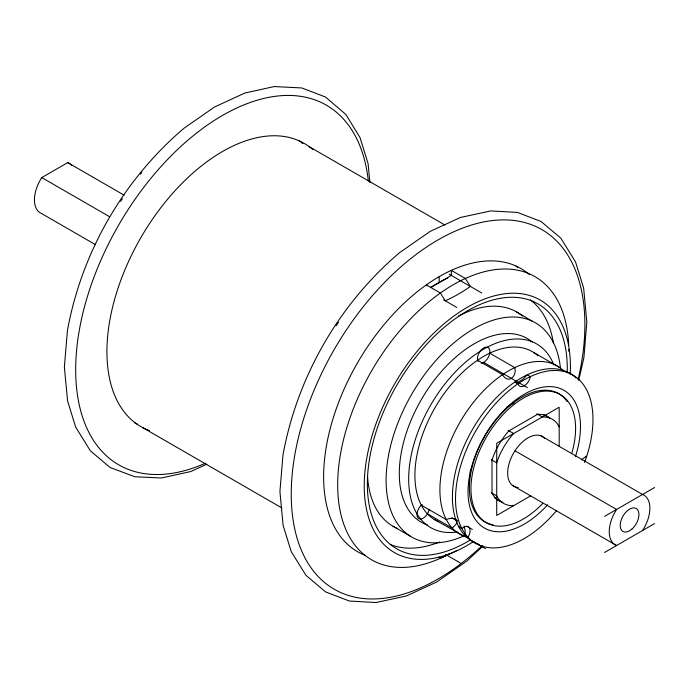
<?xml version="1.0" encoding="UTF-8"?>
<svg xmlns="http://www.w3.org/2000/svg" width="689" height="689" viewBox="0 0 689 689"><rect width="100%" height="100%" fill="white"/><g stroke="black" fill="none" stroke-linecap="round" stroke-linejoin="round"><path stroke-width="1.03" d="M583.893 357.763L586.821 321.97L583.643 288.097L575.522 261.906L560.768 238.101L541.054 221.479L517.396 212.41L490.757 210.92L460.441 217.457L430.074 231.435L399.517 252.717C338.979 304.168 297.088 376.969 282.964 455.145L279.923 491.507L283.119 525.406L291.24 551.605L305.959 575.332L325.69 591.963L349.332 601.032L376.039 602.53L406.364 595.976L436.705 581.99L466.815 561.087L482.851 546.222M514.864 382.739L515.028 381.87L518.154 383.67A8.836 5.099 -60 0 0 524.251 385.806A8.836 5.099 -60 0 0 530.358 376.625L527.231 374.825L523.123 379.114L516.362 383.308M578.665 380.345L583.772 358.34M459.201 525.965L458.796 526.801L461.923 528.601A8.836 5.099 -60 0 1 469.218 527.653A8.836 5.099 -60 0 1 468.02 537.282L467.237 536.826M95.582 244.716L41.779 213.659A28.714 16.579 -60 0 1 41.779 177.581L67.729 162.604L124.132 195.168M430.384 287.537L451.329 275.445L451.329 270.364L465.385 278.477L470.303 286.4A140.9 81.354 0 0 1 445.223 300.774L440.392 292.997L426.336 284.884L426.336 285.823M508.956 430.823L537.592 414.287A48.626 28.077 -60 0 1 550.158 418.395M530.719 495.813L496.717 515.441L496.717 443.294L559.201 407.225L559.201 446.481M604.563 516.38L654.55 487.528M604.563 552.457L654.55 523.597M206.864 464.153L190.81 471.526L161.476 477.985L134.829 476.754L110.145 467.521L90.405 450.882L75.695 427.154L67.574 400.955L64.37 367.065L67.41 330.694C81.535 252.518 123.434 179.717 183.972 128.275L214.529 106.984L244.896 93.015L274.231 86.556L301.842 87.959L325.501 97.028L345.887 114.477L359.968 137.456L368.09 163.655L369.898 182.619M434.148 519.377L464.903 536.645M439.031 557.082L440.796 558.09L446.997 555.265A139.505 80.544 0 0 0 457.1 550.296M309.275 146.705L444.87 224.993M449.211 274.222L481.723 292.989M443.725 299.913L456.729 307.415M534.164 352.777L559.158 367.203M489.767 353.19L514.735 367.607C517.344 376.022 508.232 384.746 502.531 374.652L477.563 360.235M483.678 362.388L527.412 387.631M536.809 413.839L542.277 416.991A48.609 28.068 -60 0 1 559.201 426.767L558.417 426.319M541.003 435.844L642.536 494.461A28.714 16.579 -60 0 1 642.536 530.539M508.181 430.367L513.649 433.527A48.609 28.068 -60 0 0 496.709 462.844L491.257 459.684M41.779 177.581L109.465 216.665M515.053 450.83L616.586 509.447A28.714 16.579 -60 0 0 616.586 545.516L512.452 485.401M491.257 492.738L496.717 495.899M512.866 505.218L513.649 505.666A48.609 28.068 -60 0 1 496.709 495.925M451.906 517.663L457.487 520.884M466.797 526.258L472.378 529.479M421.341 505.175L446.3 519.584C449.4 518.154 453.853 517.551 456.462 520.238M472.378 541.072L485.383 548.573M445.533 554.421L460.39 563.008M392.971 526.241L410.601 536.386M142.528 427.516L281.844 507.939M585.805 456.17L586.589 456.626A8.836 5.099 -60 0 0 581.757 459.925M427.309 513.718L452.285 528.136L456.264 523.95L456.953 522.038L456.661 520.539M516.672 311.979L531.942 321.005M464.145 526.069L465.213 530.978L464.782 535.353A20.317 2.902 35.9 0 0 467.228 536.826M439.203 276.625L439.203 282.809M482.291 545.55A207.639 119.886 -60 0 1 291.998 511.023A207.639 119.886 -60 0 1 453.009 232.141A207.639 119.886 -60 0 1 578.062 379.673M336.146 325.828A207.639 119.886 -60 0 1 338.506 322.288M205.434 463.223A207.639 119.886 -60 0 1 75.79 363.103A207.639 119.886 -60 0 1 216.802 118.861A207.639 119.886 -60 0 1 368.339 181.078M120.592 201.377A207.639 119.886 -60 0 1 122.358 198.725M140.444 174.231A207.639 119.886 -60 0 1 141.753 172.629M430.909 287.571A154.629 89.277 -60 0 1 447.884 278.012M298.983 140.634A163.465 94.376 -60 0 1 302.867 143.639M137.533 424.174A163.465 94.376 -60 0 1 134.855 422.96M149.522 430.616A163.465 94.376 -60 0 1 141.193 237.068A163.465 94.376 -60 0 1 312.875 149.591M516.044 266.178A163.465 94.376 -60 0 1 517.568 267.375M365.308 555.386A163.465 94.376 -60 0 1 358.314 361.458A163.465 94.376 -60 0 1 529.574 274.704M473.86 541.347A145.792 84.17 -60 0 1 364.257 488.346A145.792 84.17 -60 0 1 469.502 306.054A145.792 84.17 -60 0 1 570.208 374.471M470.001 540.167A141.374 81.621 -60 0 1 367.358 484.72A141.374 81.621 -60 0 1 468.813 310.05A141.374 81.621 -60 0 1 567.228 372.766M530.375 299.896A141.374 81.621 -60 0 1 553.465 343.406M439.591 541.985A141.374 81.621 -60 0 1 390.267 544.508M458.392 316.13A123.701 71.423 -60 0 1 522.538 316.079M397.544 528.515A123.701 71.423 -60 0 1 367.582 476.685M463.775 535.947A123.701 71.423 -60 0 1 386.159 476.616A123.701 71.423 -60 0 1 470.303 330.884A123.701 71.423 -60 0 1 560.493 368.434M449.598 553.723A163.465 94.376 -60 0 1 337.679 484.229A163.465 94.376 -60 0 1 450.821 286.185A163.465 94.376 -60 0 1 568.718 345.198M568.838 349.366A163.465 94.376 -60 0 1 568.847 351.476M467.452 537.48A97.192 56.119 -60 0 1 460.037 422.116A97.192 56.119 -60 0 1 563.654 370.854M478.967 544.405A97.192 56.119 -60 0 1 472.973 428.584A97.192 56.119 -60 0 1 576.15 378.063M547.617 504.77A79.519 45.913 -60 0 1 468.598 500.567A79.519 45.913 -60 0 1 532.252 390.301A79.519 45.913 -60 0 1 575.401 456.635M427.645 525.052A106.028 61.218 -60 0 1 420.876 400.387A106.028 61.218 -60 0 1 532.313 342.02M457.444 531.986A106.028 61.218 -60 0 1 430.625 405.141A106.028 61.218 -60 0 1 553.887 364.937M438.635 521.702A97.192 56.119 -60 0 1 436.361 405.442A97.192 56.119 -60 0 1 537.92 355.731M477.994 361.449A8.836 5.099 -60 0 1 482.791 348.539A8.836 5.099 -60 0 1 489.862 352.63A8.836 5.099 -60 0 1 481.086 363.232M429.264 509.343A8.836 5.099 -60 0 1 422.486 518.559A8.836 5.099 -60 0 1 416.983 514.743A8.836 5.099 -60 0 1 422.193 504.443M556.574 510.566A97.192 56.119 -60 0 1 456.402 510.997A97.192 56.119 -60 0 1 535.878 374.265A97.192 56.119 -60 0 1 584.573 462.397M67.729 162.604A28.714 16.579 -60 0 1 71.622 165.334M542.536 503.685A73.999 42.727 -60 0 1 471.362 496.175A73.999 42.727 -60 0 1 529.832 394.9A73.999 42.727 -60 0 1 571.93 452.776M493.083 524.829A73.999 42.727 -60 0 1 485.857 434.414A73.999 42.727 -60 0 1 567.176 401.566M508.93 430.823A48.626 28.077 -60 0 0 491.998 460.14L492.032 493.195A48.626 28.077 -60 0 0 502.901 502.341M518.188 487.528A28.714 16.579 -60 0 1 512.883 454.335A28.714 16.579 -60 0 1 544.654 438.35M543.733 414.554A48.6 28.06 -60 0 1 548.091 417.069M499.689 500.903A48.6 28.06 -60 0 1 494.375 497.544M470.449 476.323A55.223 31.883 -60 0 1 470.449 469.889M506.613 407.251A55.223 31.883 -60 0 1 514.037 403.168M631.985 529.023A13.246 7.648 -60 0 0 636.188 508.508A13.246 7.648 -60 0 0 620.522 522.4A13.246 7.648 -60 0 0 631.985 529.023"/></g></svg>
